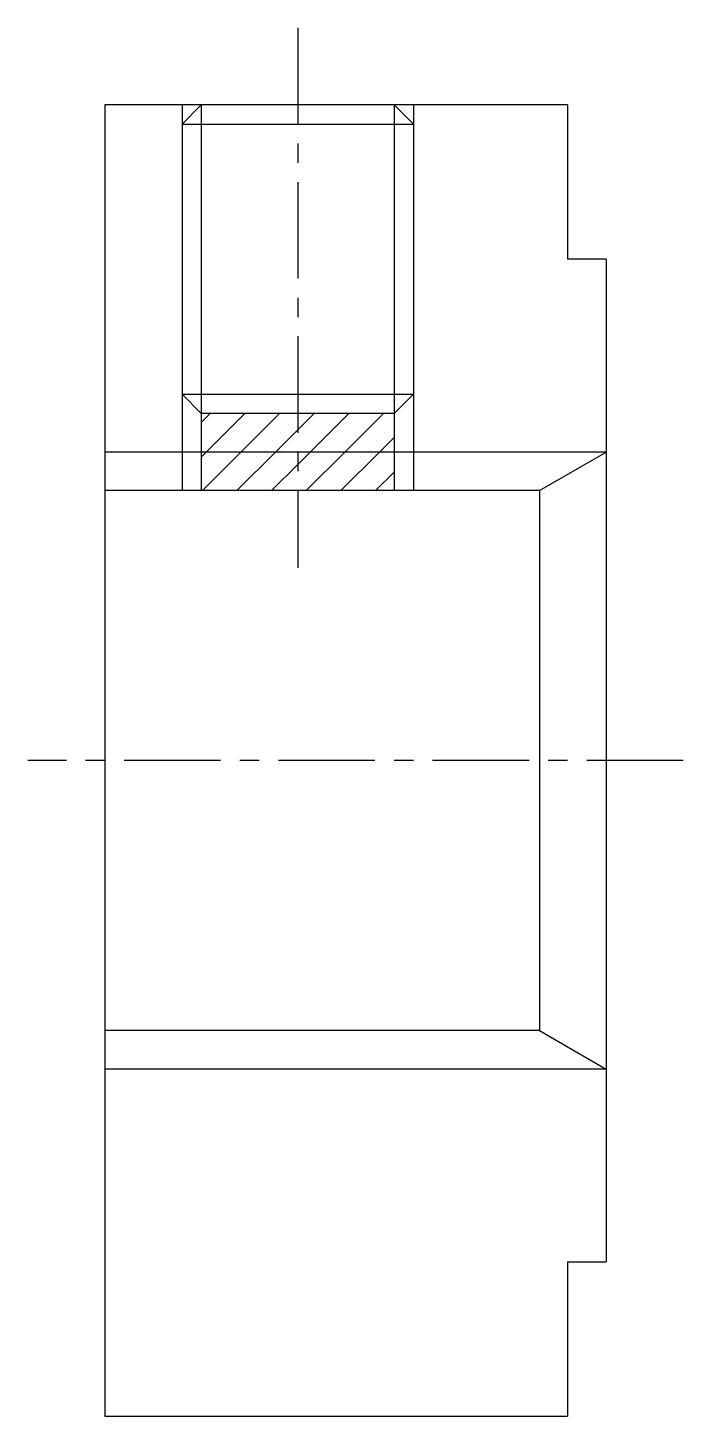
# Model space of a CAD drawing. Extents: x 108 to 181.2, y 84.9 to 134.7.
# Drawn here: x 172.73 to 181.23, y 115.72 to 133.72 of the extents above.
import ezdxf

# ---------------------------------------------------------------- set-up
doc = ezdxf.new("R2010")
doc.units = 0
doc.linetypes.add('CENTER', pattern=[2, 1.25, -0.25, 0.25, -0.25])
doc.layers.get('0').update_dxf_attribs({"linetype": 'CONTINUOUS'})
doc.layers.add('CENTER', color=1, linetype='CENTER')

msp = doc.modelspace()

# ---------------------------------------------------------------- linework, layer by layer
for p, q in [((173.731, 132.725), (173.731, 115.725)), ((179.731, 132.725), (173.731, 132.725)), ((174.731, 132.725), (174.731, 127.725)), ((174.731, 132.475), (174.981, 132.725)), ((177.731, 132.475), (177.481, 132.725)), ((177.731, 132.725), (177.731, 127.725)), ((179.731, 132.725), (179.731, 130.725)), ((180.231, 130.725), (179.731, 130.725)), ((180.231, 130.725), (180.231, 117.725)), ((174.981, 128.725), (174.731, 128.975)), ((177.481, 128.725), (177.731, 128.975)), ((177.481, 128.725), (174.981, 128.725)), ((179.365, 127.725), (180.231, 128.225)), ((179.365, 127.725), (173.731, 127.725)), ((179.365, 127.725), (179.365, 120.725)), ((179.365, 120.725), (173.731, 120.725)), ((179.365, 120.725), (180.231, 120.225)), ((179.731, 117.725), (179.731, 115.725)), ((179.731, 117.725), (180.231, 117.725)), ((173.731, 115.725), (179.731, 115.725))]:
    msp.add_line(p, q)
at = {"color": 3}
for p, q in [((174.981, 132.725), (174.981, 127.725)), ((177.481, 132.725), (177.481, 127.725)), ((174.731, 132.475), (177.731, 132.475)), ((174.731, 128.975), (177.731, 128.975)), ((174.981, 128.609), (175.097, 128.725)), ((175.046, 128.225), (175.546, 128.725)), ((175.495, 128.225), (175.995, 128.725)), ((176.231, 128.512), (176.444, 128.725)), ((176.393, 128.225), (176.893, 128.725)), ((176.842, 128.225), (177.342, 128.725)), ((175.944, 128.225), (176.231, 128.512)), ((177.291, 128.225), (177.481, 128.414)), ((180.231, 128.225), (173.731, 128.225)), ((174.981, 128.16), (175.046, 128.225)), ((174.995, 127.725), (175.495, 128.225)), ((175.444, 127.725), (175.944, 128.225)), ((176.231, 128.063), (176.393, 128.225)), ((176.342, 127.725), (176.842, 128.225)), ((176.791, 127.725), (177.291, 128.225)), ((175.893, 127.725), (176.231, 128.063)), ((177.24, 127.725), (177.481, 127.965)), ((180.231, 120.225), (173.731, 120.225))]:
    msp.add_line(p, q, dxfattribs=at)
at = {"color": 0}
msp.add_line((177.465, 127.725), (177.481, 127.741), dxfattribs=at)
at = {"layer": 'CENTER', "color": 1, "linetype": 'CENTER'}
for p, q in [((176.231, 133.725), (176.231, 126.725)), ((181.231, 124.225), (172.731, 124.225))]:
    msp.add_line(p, q, dxfattribs=at)

doc.saveas('drawing.dxf')
